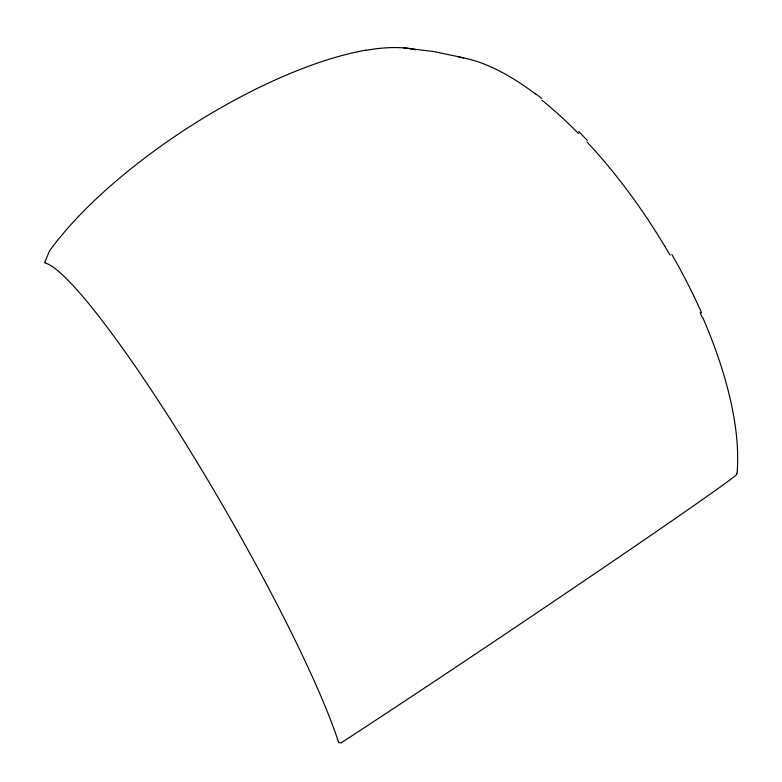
<?xml version="1.0" encoding="UTF-8"?>
<svg xmlns="http://www.w3.org/2000/svg" width="782" height="782" viewBox="0 0 782 782"><rect width="100%" height="100%" fill="white"/><g stroke="black" fill="none" stroke-linecap="round" stroke-linejoin="round"><path stroke-width="1.17" d="M736.732 473.413L736.517 474.664A270.484 3.568 -33.9 0 1 582.131 582.209A270.484 3.568 -33.9 0 1 341.05 742.9L338.674 742.519A300.904 36.422 59.9 0 0 192.9 455.378A300.904 36.422 59.9 0 0 44.623 262.85A364.177 343.249 27.9 0 1 49.589 250.846A243.925 83 -32.7 0 1 356.758 51.974A242.743 82.687 -32.7 0 1 365.868 50.165M403.708 47.858L433.775 51.553L463.706 57.829M700.105 312.595L702.236 317.414M365.722 50.341A244.228 83.048 -32.7 0 1 415.809 49.784M458.917 57.145A274.844 113.81 58.4 0 1 535.308 93.879M535.25 93.508A279.497 114.983 58.2 0 1 541.779 98.542M541.975 100.291A271.94 111.826 58.2 0 1 578.475 133.536M578.66 131.474A284.003 118.102 58.4 0 1 587.302 140.447M587.057 142.05A274.365 112.891 58.3 0 1 665.306 247.122M665.335 247.112A283.71 116.987 58.3 0 1 670.066 255.186M671.855 254.463A272.038 113.742 58.3 0 1 701.552 312.761M702.705 317.482A274.824 114.221 58.3 0 1 736.986 473.667"/></g></svg>
